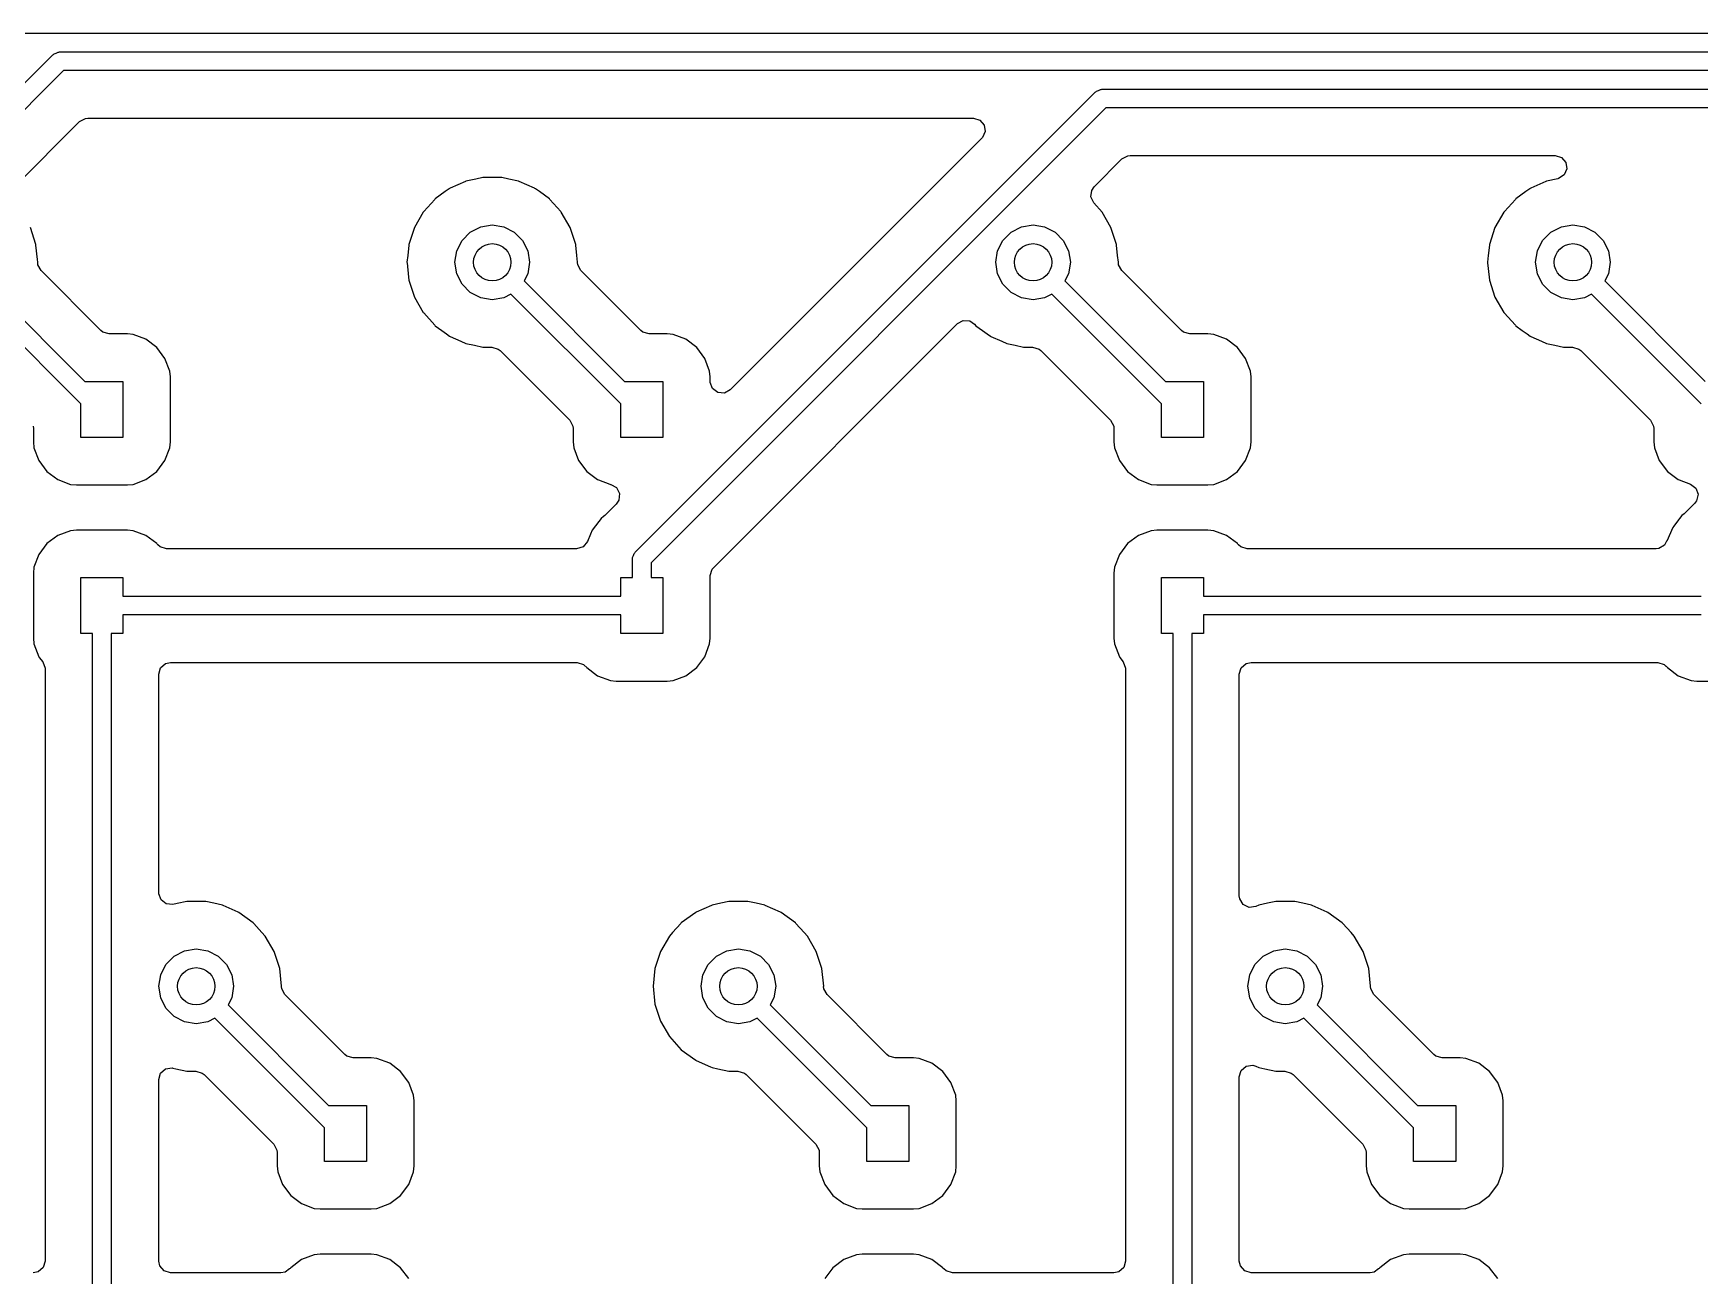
# Model space of a CAD drawing. Extents: x 1.41 to 5.39, y -5.53 to -2.36.
# Drawn here: x 3.071 to 3.773, y -4.542 to -4.019 of the extents above; entities that cross this region are included whole.
import ezdxf

# ---------------------------------------------------------------- set-up
doc = ezdxf.new("R2010")
doc.units = 0
doc.header["$MEASUREMENT"] = 0
doc.layers.add('BLACK', color=7, linetype='CONTINUOUS')

msp = doc.modelspace()

# ---------------------------------------------------------------- linework, layer by layer
at = {"layer": 'BLACK', "linetype": 'CONTINUOUS'}
for p, q in [((4.30575, -4.01866), (2.64422, -4.01866)), ((2.86926, -4.23737), (3.07897, -4.02767)), ((3.07897, -4.02767), (3.07925, -4.02753)), ((3.07925, -4.02753), (3.07944, -4.02727)), ((3.07944, -4.02727), (3.08031, -4.02698)), ((3.08031, -4.02698), (3.08113, -4.02657)), ((3.08113, -4.02657), (3.08145, -4.02662)), ((3.08145, -4.02662), (3.08175, -4.02652)), ((3.08175, -4.02652), (4.31063, -4.02652)), ((3.08338, -4.03439), (2.87598, -4.24179)), ((4.31226, -4.03439), (3.08338, -4.03439)), ((3.32438, -4.23737), (3.51836, -4.0434)), ((3.51836, -4.0434), (3.51864, -4.04326)), ((3.51864, -4.04326), (3.51882, -4.043)), ((3.51882, -4.043), (3.5197, -4.04271)), ((3.5197, -4.04271), (3.52052, -4.0423)), ((3.52052, -4.0423), (3.52084, -4.04235)), ((3.52084, -4.04235), (3.52114, -4.04225)), ((3.52114, -4.04225), (4.31715, -4.04225)), ((3.52277, -4.05012), (3.3311, -4.24179)), ((4.31878, -4.05012), (3.52277, -4.05012)), ((3.06257, -4.08351), (3.09022, -4.05586)), ((3.09022, -4.05586), (3.09267, -4.05452)), ((3.09267, -4.05452), (3.09373, -4.05441)), ((3.09373, -4.05441), (3.46706, -4.05441)), ((3.46706, -4.05441), (3.46974, -4.0552)), ((3.46974, -4.0552), (3.47157, -4.05731)), ((3.47157, -4.05731), (3.47197, -4.06008)), ((3.47056, -4.06288), (3.36451, -4.16893)), ((3.4708, -4.06262), (3.47056, -4.06288)), ((3.47197, -4.06008), (3.4708, -4.06262)), ((3.5179, -4.0833), (3.52961, -4.07159)), ((3.52961, -4.07159), (3.53206, -4.07025)), ((3.53206, -4.07025), (3.53312, -4.07014)), ((3.53312, -4.07014), (3.71224, -4.07014)), ((3.71224, -4.07014), (3.71492, -4.07093)), ((3.71492, -4.07093), (3.71675, -4.07304)), ((3.71675, -4.07304), (3.71715, -4.07581)), ((3.25306, -4.08095), (3.25282, -4.08106)), ((3.25719, -4.08007), (3.25306, -4.08095)), ((3.26016, -4.07944), (3.25719, -4.08007)), ((3.26041, -4.07939), (3.26016, -4.07944)), ((3.26016, -4.07944), (3.26016, -4.07944)), ((3.26793, -4.07939), (3.26041, -4.07939)), ((3.26819, -4.07944), (3.26793, -4.07939)), ((3.27115, -4.08007), (3.26819, -4.07944)), ((3.26819, -4.07944), (3.26819, -4.07944)), ((3.27529, -4.08095), (3.27115, -4.08007)), ((3.27552, -4.08106), (3.27529, -4.08095)), ((3.70857, -4.08095), (3.70833, -4.08106)), ((3.71327, -4.07995), (3.70857, -4.08095)), ((3.71364, -4.07986), (3.71327, -4.07995)), ((3.71599, -4.07835), (3.71364, -4.07986)), ((3.71715, -4.07581), (3.71599, -4.07835)), ((3.24432, -4.08537), (3.24011, -4.08843)), ((3.24598, -4.08416), (3.24432, -4.08537)), ((3.24619, -4.08401), (3.24598, -4.08416)), ((3.24598, -4.08416), (3.24598, -4.08416)), ((3.24643, -4.08391), (3.24619, -4.08401)), ((3.25282, -4.08106), (3.24643, -4.08391)), ((3.24643, -4.08391), (3.24643, -4.08391)), ((3.25282, -4.08106), (3.25282, -4.08106)), ((3.28192, -4.08391), (3.27552, -4.08106)), ((3.27552, -4.08106), (3.27552, -4.08106)), ((3.28216, -4.08401), (3.28192, -4.08391)), ((3.28192, -4.08391), (3.28192, -4.08391)), ((3.28237, -4.08416), (3.28216, -4.08401)), ((3.28402, -4.08537), (3.28237, -4.08416)), ((3.28237, -4.08416), (3.28237, -4.08416)), ((3.28824, -4.08843), (3.28402, -4.08537)), ((3.51651, -4.08761), (3.51686, -4.08484)), ((3.51772, -4.09013), (3.51651, -4.08761)), ((3.51686, -4.08484), (3.5179, -4.0833)), ((3.69983, -4.08537), (3.69562, -4.08843)), ((3.70149, -4.08416), (3.69983, -4.08537)), ((3.7017, -4.08401), (3.70149, -4.08416)), ((3.70149, -4.08416), (3.70149, -4.08416)), ((3.70194, -4.08391), (3.7017, -4.08401)), ((3.70833, -4.08106), (3.70194, -4.08391)), ((3.70194, -4.08391), (3.70194, -4.08391)), ((3.70833, -4.08106), (3.70833, -4.08106)), ((3.23508, -4.09402), (3.23132, -4.10053)), ((3.23532, -4.09375), (3.23508, -4.09402)), ((3.23993, -4.08862), (3.23532, -4.09375)), ((3.24011, -4.08843), (3.23993, -4.08862)), ((3.23993, -4.08862), (3.23993, -4.08862)), ((3.28841, -4.08862), (3.28824, -4.08843)), ((3.29302, -4.09375), (3.28841, -4.08862)), ((3.28841, -4.08862), (3.28841, -4.08862)), ((3.29327, -4.09402), (3.29302, -4.09375)), ((3.29703, -4.10053), (3.29327, -4.09402)), ((3.52122, -4.09402), (3.51772, -4.09013)), ((3.52498, -4.10053), (3.52122, -4.09402)), ((3.69059, -4.09402), (3.68683, -4.10053)), ((3.69083, -4.09375), (3.69059, -4.09402)), ((3.69545, -4.08862), (3.69083, -4.09375)), ((3.69562, -4.08843), (3.69545, -4.08862)), ((3.69545, -4.08862), (3.69545, -4.08862)), ((3.07179, -4.10768), (3.06947, -4.10053)), ((3.23132, -4.10053), (3.22899, -4.10768)), ((3.25492, -4.10242), (3.25931, -4.10018)), ((3.25931, -4.10018), (3.26417, -4.09941)), ((3.26417, -4.09941), (3.26904, -4.10018)), ((3.26904, -4.10018), (3.27343, -4.10242)), ((3.29935, -4.10768), (3.29703, -4.10053)), ((3.48287, -4.10242), (3.48726, -4.10018)), ((3.48726, -4.10018), (3.49213, -4.09941)), ((3.49213, -4.09941), (3.49699, -4.10018)), ((3.49699, -4.10018), (3.50138, -4.10242)), ((3.5273, -4.10768), (3.52498, -4.10053)), ((3.68683, -4.10053), (3.68451, -4.10768)), ((3.71043, -4.10242), (3.71482, -4.10018)), ((3.71482, -4.10018), (3.71969, -4.09941)), ((3.71969, -4.09941), (3.72455, -4.10018)), ((3.72455, -4.10018), (3.72894, -4.10242)), ((3.07182, -4.10794), (3.07179, -4.10768)), ((3.07245, -4.11391), (3.07182, -4.10794)), ((3.07182, -4.10794), (3.07182, -4.10794)), ((3.22897, -4.10794), (3.22851, -4.11229)), ((3.22899, -4.10768), (3.22897, -4.10794)), ((3.22897, -4.10794), (3.22897, -4.10794)), ((3.2492, -4.11029), (3.25143, -4.1059)), ((3.25143, -4.1059), (3.25492, -4.10242)), ((3.27343, -4.10242), (3.27691, -4.1059)), ((3.27691, -4.1059), (3.27915, -4.11029)), ((3.29938, -4.10794), (3.29935, -4.10768)), ((3.29984, -4.11229), (3.29938, -4.10794)), ((3.29938, -4.10794), (3.29938, -4.10794)), ((3.47715, -4.11029), (3.47939, -4.1059)), ((3.47939, -4.1059), (3.48287, -4.10242)), ((3.50138, -4.10242), (3.50487, -4.1059)), ((3.50487, -4.1059), (3.5071, -4.11029)), ((3.52733, -4.10794), (3.5273, -4.10768)), ((3.52779, -4.11229), (3.52733, -4.10794)), ((3.52733, -4.10794), (3.52733, -4.10794)), ((3.68448, -4.10794), (3.68402, -4.11229)), ((3.68451, -4.10768), (3.68448, -4.10794)), ((3.68448, -4.10794), (3.68448, -4.10794)), ((3.70471, -4.11029), (3.70694, -4.1059)), ((3.70694, -4.1059), (3.71043, -4.10242)), ((3.72894, -4.10242), (3.73243, -4.1059)), ((3.73243, -4.1059), (3.73466, -4.11029)), ((3.07258, -4.11516), (3.07245, -4.11391)), ((3.07257, -4.11529), (3.07258, -4.11516)), ((3.07267, -4.11621), (3.07257, -4.11529)), ((3.22851, -4.11229), (3.22821, -4.11516)), ((3.22821, -4.11516), (3.22824, -4.11542)), ((3.22824, -4.11542), (3.22824, -4.11542)), ((3.22824, -4.11542), (3.22886, -4.12139)), ((3.24843, -4.11516), (3.2492, -4.11029)), ((3.2492, -4.12002), (3.24843, -4.11516)), ((3.27915, -4.11029), (3.27992, -4.11516)), ((3.27992, -4.11516), (3.27915, -4.12002)), ((3.30014, -4.11516), (3.29984, -4.11229)), ((3.30012, -4.11529), (3.30014, -4.11516)), ((3.30022, -4.11621), (3.30012, -4.11529)), ((3.47638, -4.11516), (3.47715, -4.11029)), ((3.47715, -4.12002), (3.47638, -4.11516)), ((3.5071, -4.11029), (3.50787, -4.11516)), ((3.50787, -4.11516), (3.5071, -4.12002)), ((3.52809, -4.11516), (3.52779, -4.11229)), ((3.52808, -4.11529), (3.52809, -4.11516)), ((3.52818, -4.11621), (3.52808, -4.11529)), ((3.68402, -4.11229), (3.68372, -4.11516)), ((3.68372, -4.11516), (3.68375, -4.11542)), ((3.68375, -4.11542), (3.68375, -4.11542)), ((3.68375, -4.11542), (3.68438, -4.12139)), ((3.70394, -4.11516), (3.70471, -4.11029)), ((3.70471, -4.12002), (3.70394, -4.11516)), ((3.73466, -4.11029), (3.73543, -4.11516)), ((3.73543, -4.11516), (3.73466, -4.12002)), ((3.05006, -4.12303), (3.09238, -4.16535)), ((3.074, -4.11867), (3.07267, -4.11621)), ((3.09922, -4.14388), (3.074, -4.11867)), ((3.22886, -4.12139), (3.22899, -4.12263)), ((3.22899, -4.12263), (3.23132, -4.12979)), ((3.25143, -4.12441), (3.2492, -4.12002)), ((3.27915, -4.12002), (3.27762, -4.12303)), ((3.27762, -4.12303), (3.31994, -4.16535)), ((3.30156, -4.11867), (3.30022, -4.11621)), ((3.32678, -4.14388), (3.30156, -4.11867)), ((3.47939, -4.12441), (3.47715, -4.12002)), ((3.5071, -4.12002), (3.50557, -4.12303)), ((3.50557, -4.12303), (3.54789, -4.16535)), ((3.52952, -4.11867), (3.52818, -4.11621)), ((3.55473, -4.14388), (3.52952, -4.11867)), ((3.68438, -4.12139), (3.68451, -4.12263)), ((3.68451, -4.12263), (3.68683, -4.12979)), ((3.70694, -4.12441), (3.70471, -4.12002)), ((3.73466, -4.12002), (3.73313, -4.12303)), ((3.73313, -4.12303), (3.77545, -4.16535)), ((3.09075, -4.17486), (3.04449, -4.1286)), ((3.23132, -4.12979), (3.23508, -4.1363)), ((3.25492, -4.1279), (3.25143, -4.12441)), ((3.25931, -4.13013), (3.25492, -4.1279)), ((3.26417, -4.13091), (3.25931, -4.13013)), ((3.26904, -4.13013), (3.26417, -4.13091)), ((3.27205, -4.1286), (3.26904, -4.13013)), ((3.31831, -4.17486), (3.27205, -4.1286)), ((3.48287, -4.1279), (3.47939, -4.12441)), ((3.48726, -4.13013), (3.48287, -4.1279)), ((3.49213, -4.13091), (3.48726, -4.13013)), ((3.49699, -4.13013), (3.49213, -4.13091)), ((3.5, -4.1286), (3.49699, -4.13013)), ((3.54626, -4.17486), (3.5, -4.1286)), ((3.68683, -4.12979), (3.69059, -4.1363)), ((3.71043, -4.1279), (3.70694, -4.12441)), ((3.71482, -4.13013), (3.71043, -4.1279)), ((3.71969, -4.13091), (3.71482, -4.13013)), ((3.72455, -4.13013), (3.71969, -4.13091)), ((3.72756, -4.1286), (3.72455, -4.13013)), ((3.77382, -4.17486), (3.72756, -4.1286)), ((3.23508, -4.1363), (3.23525, -4.13649)), ((3.23525, -4.13649), (3.23525, -4.13649)), ((3.23525, -4.13649), (3.23993, -4.14169)), ((3.69059, -4.1363), (3.69076, -4.13649)), ((3.69076, -4.13649), (3.69076, -4.13649)), ((3.69076, -4.13649), (3.69545, -4.14169)), ((3.10004, -4.14455), (3.09922, -4.14388)), ((3.23993, -4.14169), (3.24011, -4.14188)), ((3.24011, -4.14188), (3.24286, -4.14388)), ((3.24286, -4.14388), (3.24484, -4.14532)), ((3.3276, -4.14455), (3.32678, -4.14388)), ((3.3575, -4.24371), (3.46022, -4.14098)), ((3.46022, -4.14098), (3.46268, -4.13964)), ((3.46268, -4.13964), (3.46546, -4.13984)), ((3.46546, -4.13984), (3.46742, -4.14117)), ((3.46742, -4.14117), (3.46806, -4.14188)), ((3.46806, -4.14188), (3.47081, -4.14388)), ((3.47081, -4.14388), (3.47279, -4.14532)), ((3.55556, -4.14455), (3.55473, -4.14388)), ((3.69545, -4.14169), (3.69562, -4.14188)), ((3.69562, -4.14188), (3.69837, -4.14388)), ((3.69837, -4.14388), (3.70035, -4.14532)), ((3.10273, -4.14533), (3.10004, -4.14455)), ((3.11036, -4.14533), (3.10273, -4.14533)), ((3.11281, -4.1456), (3.11036, -4.14533)), ((3.11818, -4.14761), (3.11281, -4.1456)), ((3.12277, -4.15105), (3.11818, -4.14761)), ((3.12621, -4.15564), (3.12277, -4.15105)), ((3.24484, -4.14532), (3.24619, -4.1463)), ((3.24619, -4.1463), (3.24643, -4.14641)), ((3.24643, -4.14641), (3.24643, -4.14641)), ((3.24643, -4.14641), (3.25097, -4.14843)), ((3.25097, -4.14843), (3.25306, -4.14936)), ((3.25306, -4.14936), (3.25663, -4.15012)), ((3.25663, -4.15012), (3.26016, -4.15087)), ((3.26016, -4.15087), (3.26016, -4.15087)), ((3.26016, -4.15087), (3.26041, -4.15093)), ((3.26041, -4.15093), (3.26401, -4.15093)), ((3.26401, -4.15093), (3.26669, -4.15171)), ((3.33028, -4.14533), (3.3276, -4.14455)), ((3.33792, -4.14533), (3.33028, -4.14533)), ((3.34037, -4.1456), (3.33792, -4.14533)), ((3.34574, -4.14761), (3.34037, -4.1456)), ((3.35033, -4.15105), (3.34574, -4.14761)), ((3.35376, -4.15564), (3.35033, -4.15105)), ((3.47279, -4.14532), (3.47414, -4.1463)), ((3.47414, -4.1463), (3.47438, -4.14641)), ((3.47438, -4.14641), (3.47438, -4.14641)), ((3.47438, -4.14641), (3.47892, -4.14843)), ((3.47892, -4.14843), (3.48101, -4.14936)), ((3.48101, -4.14936), (3.48458, -4.15012)), ((3.48458, -4.15012), (3.48811, -4.15087)), ((3.48811, -4.15087), (3.48811, -4.15087)), ((3.48811, -4.15087), (3.48837, -4.15093)), ((3.48837, -4.15093), (3.49196, -4.15093)), ((3.49196, -4.15093), (3.49464, -4.15171)), ((3.55824, -4.14533), (3.55556, -4.14455)), ((3.56587, -4.14533), (3.55824, -4.14533)), ((3.56832, -4.1456), (3.56587, -4.14533)), ((3.57369, -4.14761), (3.56832, -4.1456)), ((3.57828, -4.15105), (3.57369, -4.14761)), ((3.58172, -4.15564), (3.57828, -4.15105)), ((3.70035, -4.14532), (3.7017, -4.1463)), ((3.7017, -4.1463), (3.70194, -4.14641)), ((3.70194, -4.14641), (3.70194, -4.14641)), ((3.70194, -4.14641), (3.70648, -4.14843)), ((3.70648, -4.14843), (3.70857, -4.14936)), ((3.70857, -4.14936), (3.71214, -4.15012)), ((3.71214, -4.15012), (3.71567, -4.15087)), ((3.71567, -4.15087), (3.71567, -4.15087)), ((3.71567, -4.15087), (3.71593, -4.15093)), ((3.71593, -4.15093), (3.71952, -4.15093)), ((3.71952, -4.15093), (3.7222, -4.15171)), ((3.12822, -4.16101), (3.12621, -4.15564)), ((3.26669, -4.15171), (3.26751, -4.15238)), ((3.26751, -4.15238), (3.29683, -4.1817)), ((3.35578, -4.16101), (3.35376, -4.15564)), ((3.49464, -4.15171), (3.49547, -4.15238)), ((3.49547, -4.15238), (3.52479, -4.1817)), ((3.58373, -4.16101), (3.58172, -4.15564)), ((3.7222, -4.15171), (3.72303, -4.15238)), ((3.72303, -4.15238), (3.75235, -4.1817)), ((3.12848, -4.16346), (3.12822, -4.16101)), ((3.12848, -4.19087), (3.12848, -4.16346)), ((3.35604, -4.16346), (3.35578, -4.16101)), ((3.35604, -4.16542), (3.35604, -4.16346)), ((3.584, -4.16346), (3.58373, -4.16101)), ((3.584, -4.19087), (3.584, -4.16346)), ((3.09238, -4.16535), (3.10846, -4.16535)), ((3.10846, -4.16535), (3.10846, -4.18898)), ((3.31994, -4.16535), (3.33602, -4.16535)), ((3.33602, -4.16535), (3.33602, -4.18898)), ((3.35606, -4.16578), (3.35604, -4.16542)), ((3.35703, -4.1684), (3.35606, -4.16578)), ((3.35927, -4.17007), (3.35703, -4.1684)), ((3.36206, -4.17027), (3.35927, -4.17007)), ((3.36451, -4.16893), (3.36206, -4.17027)), ((3.54789, -4.16535), (3.56398, -4.16535)), ((3.56398, -4.16535), (3.56398, -4.18898)), ((3.09075, -4.18898), (3.09075, -4.17486)), ((3.31831, -4.18898), (3.31831, -4.17486)), ((3.54626, -4.18898), (3.54626, -4.17486)), ((3.07062, -4.18415), (3.07073, -4.18521)), ((3.07073, -4.18521), (3.07073, -4.19087)), ((3.29683, -4.1817), (3.29817, -4.18415)), ((3.29817, -4.18415), (3.29829, -4.18521)), ((3.29829, -4.18521), (3.29829, -4.19087)), ((3.52479, -4.1817), (3.52613, -4.18415)), ((3.52613, -4.18415), (3.52624, -4.18521)), ((3.52624, -4.18521), (3.52624, -4.19087)), ((3.75235, -4.1817), (3.75369, -4.18415)), ((3.75369, -4.18415), (3.7538, -4.18521)), ((3.7538, -4.18521), (3.7538, -4.19087)), ((3.07073, -4.19087), (3.07099, -4.19332)), ((3.07099, -4.19332), (3.07301, -4.19869)), ((3.10846, -4.18898), (3.09075, -4.18898)), ((3.12621, -4.19869), (3.12822, -4.19332)), ((3.12822, -4.19332), (3.12848, -4.19087)), ((3.29829, -4.19087), (3.29855, -4.19332)), ((3.29855, -4.19332), (3.30057, -4.19869)), ((3.33602, -4.18898), (3.31831, -4.18898)), ((3.52624, -4.19087), (3.52651, -4.19332)), ((3.52651, -4.19332), (3.52852, -4.19869)), ((3.56398, -4.18898), (3.54626, -4.18898)), ((3.58172, -4.19869), (3.58373, -4.19332)), ((3.58373, -4.19332), (3.584, -4.19087)), ((3.7538, -4.19087), (3.75407, -4.19332)), ((3.75407, -4.19332), (3.75608, -4.19869)), ((3.07301, -4.19869), (3.07645, -4.20328)), ((3.12277, -4.20328), (3.12621, -4.19869)), ((3.30057, -4.19869), (3.30401, -4.20328)), ((3.52852, -4.19869), (3.53196, -4.20328)), ((3.57828, -4.20328), (3.58172, -4.19869)), ((3.75608, -4.19869), (3.75952, -4.20328)), ((3.07645, -4.20328), (3.08104, -4.20672)), ((3.08104, -4.20672), (3.0864, -4.20873)), ((3.11281, -4.20873), (3.11818, -4.20672)), ((3.11818, -4.20672), (3.12277, -4.20328)), ((3.30401, -4.20328), (3.30859, -4.20672)), ((3.30859, -4.20672), (3.30893, -4.20684)), ((3.30893, -4.20684), (3.31367, -4.20862)), ((3.53196, -4.20328), (3.53655, -4.20672)), ((3.53655, -4.20672), (3.54192, -4.20873)), ((3.56832, -4.20873), (3.57369, -4.20672)), ((3.57369, -4.20672), (3.57828, -4.20328)), ((3.75952, -4.20328), (3.76411, -4.20672)), ((3.76411, -4.20672), (3.76444, -4.20684)), ((3.76444, -4.20684), (3.76922, -4.20863)), ((3.0864, -4.20873), (3.08885, -4.209)), ((3.08885, -4.209), (3.11036, -4.209)), ((3.11036, -4.209), (3.11281, -4.20873)), ((3.31367, -4.20862), (3.31367, -4.20862)), ((3.31367, -4.20862), (3.31396, -4.20873)), ((3.31396, -4.20873), (3.31411, -4.20875)), ((3.31411, -4.20875), (3.31647, -4.21009)), ((3.31647, -4.21009), (3.31776, -4.21257)), ((3.31776, -4.21257), (3.31751, -4.21536)), ((3.54192, -4.20873), (3.54436, -4.209)), ((3.54436, -4.209), (3.56587, -4.209)), ((3.56587, -4.209), (3.56832, -4.20873)), ((3.76922, -4.20863), (3.77146, -4.21031)), ((3.77146, -4.21031), (3.77243, -4.21293)), ((3.77243, -4.21293), (3.77183, -4.21566)), ((3.3164, -4.21704), (3.31157, -4.22188)), ((3.31751, -4.21536), (3.3164, -4.21704)), ((3.76659, -4.22112), (3.76559, -4.22189)), ((3.76708, -4.2207), (3.76659, -4.22112)), ((3.77099, -4.21679), (3.76708, -4.2207)), ((3.77183, -4.21566), (3.77099, -4.21679)), ((3.0864, -4.22828), (3.08104, -4.23029)), ((3.08885, -4.22801), (3.0864, -4.22828)), ((3.11036, -4.22801), (3.08885, -4.22801)), ((3.11281, -4.22828), (3.11036, -4.22801)), ((3.11818, -4.23029), (3.11281, -4.22828)), ((3.30624, -4.22808), (3.30553, -4.22978)), ((3.30912, -4.22433), (3.30624, -4.22808)), ((3.31008, -4.22307), (3.30912, -4.22433)), ((3.30912, -4.22433), (3.30912, -4.22433)), ((3.31108, -4.22231), (3.31008, -4.22307)), ((3.31157, -4.22188), (3.31108, -4.22231)), ((3.54192, -4.22828), (3.53655, -4.23029)), ((3.54436, -4.22801), (3.54192, -4.22828)), ((3.56587, -4.22801), (3.54436, -4.22801)), ((3.56832, -4.22828), (3.56587, -4.22801)), ((3.57369, -4.23029), (3.56832, -4.22828)), ((3.76175, -4.22689), (3.75934, -4.23272)), ((3.76221, -4.22629), (3.76175, -4.22689)), ((3.76421, -4.22369), (3.76221, -4.22629)), ((3.76463, -4.22315), (3.76421, -4.22369)), ((3.76559, -4.22189), (3.76463, -4.22315)), ((3.76463, -4.22315), (3.76463, -4.22315)), ((3.07645, -4.23373), (3.07301, -4.23832)), ((3.08104, -4.23029), (3.07645, -4.23373)), ((3.12277, -4.23373), (3.11818, -4.23029)), ((3.12298, -4.23401), (3.12277, -4.23373)), ((3.12323, -4.23426), (3.12298, -4.23401)), ((3.12325, -4.23424), (3.12323, -4.23426)), ((3.12418, -4.2351), (3.12325, -4.23424)), ((3.12686, -4.23589), (3.12418, -4.2351)), ((3.30252, -4.235), (3.29969, -4.23589)), ((3.30427, -4.23282), (3.30252, -4.235)), ((3.30553, -4.22978), (3.30427, -4.23282)), ((3.53196, -4.23373), (3.52852, -4.23832)), ((3.53655, -4.23029), (3.53196, -4.23373)), ((3.57828, -4.23373), (3.57369, -4.23029)), ((3.57849, -4.23401), (3.57828, -4.23373)), ((3.57874, -4.23426), (3.57849, -4.23401)), ((3.57877, -4.23424), (3.57874, -4.23426)), ((3.57969, -4.2351), (3.57877, -4.23424)), ((3.58238, -4.23589), (3.57969, -4.2351)), ((3.7583, -4.23437), (3.75587, -4.23575)), ((3.7592, -4.23266), (3.7583, -4.23437)), ((3.75934, -4.23272), (3.7592, -4.23266)), ((3.07301, -4.23832), (3.07099, -4.24369)), ((3.20963, -4.23589), (3.12686, -4.23589)), ((3.29969, -4.23589), (3.20963, -4.23589)), ((3.32323, -4.24016), (3.32333, -4.23986)), ((3.32323, -4.24803), (3.32323, -4.24016)), ((3.32328, -4.23954), (3.3237, -4.23872)), ((3.32333, -4.23986), (3.32328, -4.23954)), ((3.3237, -4.23872), (3.32398, -4.23784)), ((3.32398, -4.23784), (3.32424, -4.23766)), ((3.32424, -4.23766), (3.32438, -4.23737)), ((3.3311, -4.24179), (3.3311, -4.24803)), ((3.52852, -4.23832), (3.52651, -4.24369)), ((3.75473, -4.23589), (3.58238, -4.23589)), ((3.75587, -4.23575), (3.75473, -4.23589)), ((3.07099, -4.24369), (3.07073, -4.24614)), ((3.07073, -4.24614), (3.07073, -4.27355)), ((3.09075, -4.27165), (3.09075, -4.24803)), ((3.09075, -4.24803), (3.10846, -4.24803)), ((3.10846, -4.24803), (3.10846, -4.25591)), ((3.31831, -4.25591), (3.31831, -4.24803)), ((3.31831, -4.24803), (3.32323, -4.24803)), ((3.3311, -4.24803), (3.33602, -4.24803)), ((3.33602, -4.24803), (3.33602, -4.27165)), ((3.35604, -4.24721), (3.35683, -4.24453)), ((3.35604, -4.27355), (3.35604, -4.24721)), ((3.35683, -4.24453), (3.3575, -4.24371)), ((3.52651, -4.24369), (3.52624, -4.24614)), ((3.52624, -4.24614), (3.52624, -4.27355)), ((3.54626, -4.27165), (3.54626, -4.24803)), ((3.54626, -4.24803), (3.56398, -4.24803)), ((3.56398, -4.24803), (3.56398, -4.25591)), ((3.10846, -4.25591), (3.31831, -4.25591)), ((3.56398, -4.25591), (3.77382, -4.25591)), ((3.31831, -4.26378), (3.10846, -4.26378)), ((3.10846, -4.26378), (3.10846, -4.27165)), ((3.31831, -4.27165), (3.31831, -4.26378)), ((3.77382, -4.26378), (3.56398, -4.26378)), ((3.56398, -4.26378), (3.56398, -4.27165)), ((3.07073, -4.27355), (3.07099, -4.276)), ((3.07099, -4.276), (3.07301, -4.28137)), ((3.09567, -4.27165), (3.09075, -4.27165)), ((3.09567, -4.56102), (3.09567, -4.27165)), ((3.10846, -4.27165), (3.10354, -4.27165)), ((3.10354, -4.27165), (3.10354, -4.56102)), ((3.33602, -4.27165), (3.31831, -4.27165)), ((3.35376, -4.28137), (3.35578, -4.276)), ((3.35578, -4.276), (3.35604, -4.27355)), ((3.52624, -4.27355), (3.52651, -4.276)), ((3.52651, -4.276), (3.52852, -4.28137)), ((3.55118, -4.27165), (3.54626, -4.27165)), ((3.55118, -4.56102), (3.55118, -4.27165)), ((3.56398, -4.27165), (3.55906, -4.27165)), ((3.55906, -4.27165), (3.55906, -4.56102)), ((3.07301, -4.28137), (3.07322, -4.28165)), ((3.07322, -4.28165), (3.07322, -4.28165)), ((3.07322, -4.28165), (3.07466, -4.28357)), ((3.07466, -4.28357), (3.07564, -4.28619)), ((3.12435, -4.28608), (3.12646, -4.28425)), ((3.12646, -4.28425), (3.12852, -4.2838)), ((3.12852, -4.2838), (3.2357, -4.2838)), ((3.2357, -4.2838), (3.29991, -4.2838)), ((3.29991, -4.2838), (3.30259, -4.28459)), ((3.30259, -4.28459), (3.30352, -4.28545)), ((3.35033, -4.28596), (3.35376, -4.28137)), ((3.52852, -4.28137), (3.52873, -4.28165)), ((3.52873, -4.28165), (3.52873, -4.28165)), ((3.52873, -4.28165), (3.53017, -4.28357)), ((3.53017, -4.28357), (3.53115, -4.28619)), ((3.57986, -4.28608), (3.58197, -4.28425)), ((3.58197, -4.28425), (3.58404, -4.2838)), ((3.58404, -4.2838), (3.75542, -4.2838)), ((3.75542, -4.2838), (3.7581, -4.28459)), ((3.7581, -4.28459), (3.75903, -4.28545)), ((3.07564, -4.28619), (3.07565, -4.28654)), ((3.07565, -4.28654), (3.07565, -4.53604)), ((3.12356, -4.28876), (3.12435, -4.28608)), ((3.12356, -4.38094), (3.12356, -4.28876)), ((3.30352, -4.28545), (3.30354, -4.28542)), ((3.30354, -4.28542), (3.30379, -4.28567)), ((3.30379, -4.28567), (3.30401, -4.28596)), ((3.30401, -4.28596), (3.30859, -4.28939)), ((3.30859, -4.28939), (3.31396, -4.29141)), ((3.31396, -4.29141), (3.31641, -4.29167)), ((3.31641, -4.29167), (3.33792, -4.29167)), ((3.33792, -4.29167), (3.34037, -4.29141)), ((3.34037, -4.29141), (3.34574, -4.28939)), ((3.34574, -4.28939), (3.35033, -4.28596)), ((3.53115, -4.28619), (3.53116, -4.28654)), ((3.53116, -4.28654), (3.53116, -4.53604)), ((3.57907, -4.28876), (3.57986, -4.28608)), ((3.57907, -4.3821), (3.57907, -4.28876)), ((3.75903, -4.28545), (3.75906, -4.28542)), ((3.75906, -4.28542), (3.75931, -4.28567)), ((3.75931, -4.28567), (3.75952, -4.28596)), ((3.75952, -4.28596), (3.76411, -4.28939)), ((3.76411, -4.28939), (3.76948, -4.29141)), ((3.76948, -4.29141), (3.77192, -4.29167)), ((3.77192, -4.29167), (3.79343, -4.29167)), ((3.12357, -4.38127), (3.12356, -4.38094)), ((3.12454, -4.3839), (3.12357, -4.38127)), ((3.57926, -4.38345), (3.57907, -4.3821)), ((3.12677, -4.38558), (3.12454, -4.3839)), ((3.12955, -4.3858), (3.12677, -4.38558)), ((3.13135, -4.38541), (3.12955, -4.3858)), ((3.13536, -4.38456), (3.13135, -4.38541)), ((3.13561, -4.38451), (3.13536, -4.38456)), ((3.13536, -4.38456), (3.13536, -4.38456)), ((3.14313, -4.38451), (3.13561, -4.38451)), ((3.14338, -4.38456), (3.14313, -4.38451)), ((3.14681, -4.38529), (3.14338, -4.38456)), ((3.14338, -4.38456), (3.14338, -4.38456)), ((3.15048, -4.38607), (3.14681, -4.38529)), ((3.15072, -4.38618), (3.15048, -4.38607)), ((3.15712, -4.38902), (3.15072, -4.38618)), ((3.15072, -4.38618), (3.15072, -4.38618)), ((3.15735, -4.38913), (3.15712, -4.38902)), ((3.15712, -4.38902), (3.15712, -4.38902)), ((3.16344, -4.39355), (3.15735, -4.38913)), ((3.34993, -4.38913), (3.34385, -4.39355)), ((3.35017, -4.38902), (3.34993, -4.38913)), ((3.35656, -4.38618), (3.35017, -4.38902)), ((3.35017, -4.38902), (3.35017, -4.38902)), ((3.3568, -4.38607), (3.35656, -4.38618)), ((3.35656, -4.38618), (3.35656, -4.38618)), ((3.36048, -4.38529), (3.3568, -4.38607)), ((3.3639, -4.38456), (3.36048, -4.38529)), ((3.36415, -4.38451), (3.3639, -4.38456)), ((3.3639, -4.38456), (3.3639, -4.38456)), ((3.37167, -4.38451), (3.36415, -4.38451)), ((3.37193, -4.38456), (3.37167, -4.38451)), ((3.37535, -4.38529), (3.37193, -4.38456)), ((3.37193, -4.38456), (3.37193, -4.38456)), ((3.37903, -4.38607), (3.37535, -4.38529)), ((3.37926, -4.38618), (3.37903, -4.38607)), ((3.38566, -4.38902), (3.37926, -4.38618)), ((3.37926, -4.38618), (3.37926, -4.38618)), ((3.3859, -4.38913), (3.38566, -4.38902)), ((3.38566, -4.38902), (3.38566, -4.38902)), ((3.39198, -4.39355), (3.3859, -4.38913)), ((3.58075, -4.38582), (3.57926, -4.38345)), ((3.58328, -4.387), (3.58075, -4.38582)), ((3.58605, -4.38663), (3.58328, -4.387)), ((3.58731, -4.38607), (3.58605, -4.38663)), ((3.59099, -4.38529), (3.58731, -4.38607)), ((3.59441, -4.38456), (3.59099, -4.38529)), ((3.59467, -4.38451), (3.59441, -4.38456)), ((3.59441, -4.38456), (3.59441, -4.38456)), ((3.60218, -4.38451), (3.59467, -4.38451)), ((3.60244, -4.38456), (3.60218, -4.38451)), ((3.60586, -4.38529), (3.60244, -4.38456)), ((3.60244, -4.38456), (3.60244, -4.38456)), ((3.60954, -4.38607), (3.60586, -4.38529)), ((3.60978, -4.38618), (3.60954, -4.38607)), ((3.61617, -4.38902), (3.60978, -4.38618)), ((3.60978, -4.38618), (3.60978, -4.38618)), ((3.61641, -4.38913), (3.61617, -4.38902)), ((3.61617, -4.38902), (3.61617, -4.38902)), ((3.62249, -4.39355), (3.61641, -4.38913)), ((3.16361, -4.39374), (3.16344, -4.39355)), ((3.16709, -4.39761), (3.16361, -4.39374)), ((3.16361, -4.39374), (3.16361, -4.39374)), ((3.34367, -4.39374), (3.34019, -4.39761)), ((3.34385, -4.39355), (3.34367, -4.39374)), ((3.34367, -4.39374), (3.34367, -4.39374)), ((3.39215, -4.39374), (3.39198, -4.39355)), ((3.39564, -4.39761), (3.39215, -4.39374)), ((3.39215, -4.39374), (3.39215, -4.39374)), ((3.62266, -4.39374), (3.62249, -4.39355)), ((3.62615, -4.39761), (3.62266, -4.39374)), ((3.62266, -4.39374), (3.62266, -4.39374)), ((3.16847, -4.39914), (3.16709, -4.39761)), ((3.17223, -4.40565), (3.16847, -4.39914)), ((3.33882, -4.39914), (3.33506, -4.40565)), ((3.34019, -4.39761), (3.33882, -4.39914)), ((3.39701, -4.39914), (3.39564, -4.39761)), ((3.40077, -4.40565), (3.39701, -4.39914)), ((3.62752, -4.39914), (3.62615, -4.39761)), ((3.63128, -4.40565), (3.62752, -4.39914)), ((3.12439, -4.41541), (3.12663, -4.41102)), ((3.12663, -4.41102), (3.13011, -4.40754)), ((3.13011, -4.40754), (3.1345, -4.4053)), ((3.1345, -4.4053), (3.13937, -4.40453)), ((3.13937, -4.40453), (3.14424, -4.4053)), ((3.14424, -4.4053), (3.14863, -4.40754)), ((3.14863, -4.40754), (3.15211, -4.41102)), ((3.15211, -4.41102), (3.15435, -4.41541)), ((3.17455, -4.4128), (3.17223, -4.40565)), ((3.33506, -4.40565), (3.33273, -4.4128)), ((3.35294, -4.41541), (3.35517, -4.41102)), ((3.35517, -4.41102), (3.35866, -4.40754)), ((3.35866, -4.40754), (3.36305, -4.4053)), ((3.36305, -4.4053), (3.36791, -4.40453)), ((3.36791, -4.40453), (3.37278, -4.4053)), ((3.37278, -4.4053), (3.37717, -4.40754)), ((3.37717, -4.40754), (3.38065, -4.41102)), ((3.38065, -4.41102), (3.38289, -4.41541)), ((3.40309, -4.4128), (3.40077, -4.40565)), ((3.58345, -4.41541), (3.58568, -4.41102)), ((3.58568, -4.41102), (3.58917, -4.40754)), ((3.58917, -4.40754), (3.59356, -4.4053)), ((3.59356, -4.4053), (3.59843, -4.40453)), ((3.59843, -4.40453), (3.60329, -4.4053)), ((3.60329, -4.4053), (3.60768, -4.40754)), ((3.60768, -4.40754), (3.61117, -4.41102)), ((3.61117, -4.41102), (3.6134, -4.41541)), ((3.6336, -4.4128), (3.63128, -4.40565)), ((3.12362, -4.42028), (3.12439, -4.41541)), ((3.15435, -4.41541), (3.15512, -4.42028)), ((3.17533, -4.42028), (3.17455, -4.4128)), ((3.33273, -4.4128), (3.33195, -4.42028)), ((3.35217, -4.42028), (3.35294, -4.41541)), ((3.38289, -4.41541), (3.38366, -4.42028)), ((3.40388, -4.42028), (3.40309, -4.4128)), ((3.58268, -4.42028), (3.58345, -4.41541)), ((3.6134, -4.41541), (3.61417, -4.42028)), ((3.63439, -4.42028), (3.6336, -4.4128)), ((3.12439, -4.42514), (3.12362, -4.42028)), ((3.12663, -4.42953), (3.12439, -4.42514)), ((3.15435, -4.42514), (3.15281, -4.42815)), ((3.15512, -4.42028), (3.15435, -4.42514)), ((3.17532, -4.4204), (3.17533, -4.42028)), ((3.17542, -4.42133), (3.17532, -4.4204)), ((3.17676, -4.42379), (3.17542, -4.42133)), ((3.20197, -4.449), (3.17676, -4.42379)), ((3.33195, -4.42028), (3.33273, -4.42775)), ((3.35294, -4.42514), (3.35217, -4.42028)), ((3.35517, -4.42953), (3.35294, -4.42514)), ((3.38289, -4.42514), (3.38136, -4.42815)), ((3.38366, -4.42028), (3.38289, -4.42514)), ((3.40386, -4.4204), (3.40388, -4.42028)), ((3.40396, -4.42133), (3.40386, -4.4204)), ((3.4053, -4.42379), (3.40396, -4.42133)), ((3.43052, -4.449), (3.4053, -4.42379)), ((3.58345, -4.42514), (3.58268, -4.42028)), ((3.58568, -4.42953), (3.58345, -4.42514)), ((3.6134, -4.42514), (3.61187, -4.42815)), ((3.61417, -4.42028), (3.6134, -4.42514)), ((3.63438, -4.4204), (3.63439, -4.42028)), ((3.63448, -4.42133), (3.63438, -4.4204)), ((3.63582, -4.42379), (3.63448, -4.42133)), ((3.66103, -4.449), (3.63582, -4.42379)), ((3.13011, -4.43302), (3.12663, -4.42953)), ((3.15281, -4.42815), (3.19513, -4.47047)), ((3.33273, -4.42775), (3.33506, -4.4349)), ((3.35866, -4.43302), (3.35517, -4.42953)), ((3.38136, -4.42815), (3.42368, -4.47047)), ((3.58917, -4.43302), (3.58568, -4.42953)), ((3.61187, -4.42815), (3.65419, -4.47047)), ((3.1345, -4.43525), (3.13011, -4.43302)), ((3.13937, -4.43602), (3.1345, -4.43525)), ((3.14424, -4.43525), (3.13937, -4.43602)), ((3.14725, -4.43372), (3.14424, -4.43525)), ((3.1935, -4.47998), (3.14725, -4.43372)), ((3.33506, -4.4349), (3.33882, -4.44142)), ((3.36305, -4.43525), (3.35866, -4.43302)), ((3.36791, -4.43602), (3.36305, -4.43525)), ((3.37278, -4.43525), (3.36791, -4.43602)), ((3.37579, -4.43372), (3.37278, -4.43525)), ((3.42205, -4.47998), (3.37579, -4.43372)), ((3.59356, -4.43525), (3.58917, -4.43302)), ((3.59843, -4.43602), (3.59356, -4.43525)), ((3.60329, -4.43525), (3.59843, -4.43602)), ((3.6063, -4.43372), (3.60329, -4.43525)), ((3.65256, -4.47998), (3.6063, -4.43372)), ((3.33882, -4.44142), (3.34385, -4.447)), ((3.2028, -4.44967), (3.20197, -4.449)), ((3.20548, -4.45045), (3.2028, -4.44967)), ((3.21312, -4.45045), (3.20548, -4.45045)), ((3.21556, -4.45072), (3.21312, -4.45045)), ((3.22093, -4.45273), (3.21556, -4.45072)), ((3.22552, -4.45617), (3.22093, -4.45273)), ((3.34385, -4.447), (3.34993, -4.45142)), ((3.34993, -4.45142), (3.35017, -4.45153)), ((3.35017, -4.45153), (3.35017, -4.45153)), ((3.35017, -4.45153), (3.35615, -4.45419)), ((3.43134, -4.44967), (3.43052, -4.449)), ((3.43403, -4.45045), (3.43134, -4.44967)), ((3.44166, -4.45045), (3.43403, -4.45045)), ((3.44411, -4.45072), (3.44166, -4.45045)), ((3.44948, -4.45273), (3.44411, -4.45072)), ((3.45407, -4.45617), (3.44948, -4.45273)), ((3.66186, -4.44967), (3.66103, -4.449)), ((3.66454, -4.45045), (3.66186, -4.44967)), ((3.67217, -4.45045), (3.66454, -4.45045)), ((3.67462, -4.45072), (3.67217, -4.45045)), ((3.67999, -4.45273), (3.67462, -4.45072)), ((3.68458, -4.45617), (3.67999, -4.45273)), ((3.12356, -4.45961), (3.12435, -4.45693)), ((3.12356, -4.53604), (3.12356, -4.45961)), ((3.12435, -4.45693), (3.12646, -4.4551)), ((3.12646, -4.4551), (3.12923, -4.4547)), ((3.12923, -4.4547), (3.12955, -4.45476)), ((3.12955, -4.45476), (3.13076, -4.45501)), ((3.13076, -4.45501), (3.13536, -4.45599)), ((3.13536, -4.45599), (3.13536, -4.45599)), ((3.13536, -4.45599), (3.13561, -4.45604)), ((3.13561, -4.45604), (3.1392, -4.45604)), ((3.1392, -4.45604), (3.14189, -4.45683)), ((3.14189, -4.45683), (3.14271, -4.4575)), ((3.14271, -4.4575), (3.17203, -4.48682)), ((3.22896, -4.46076), (3.22552, -4.45617)), ((3.35615, -4.45419), (3.3568, -4.45448)), ((3.3568, -4.45448), (3.3593, -4.45501)), ((3.3593, -4.45501), (3.3639, -4.45599)), ((3.3639, -4.45599), (3.3639, -4.45599)), ((3.3639, -4.45599), (3.36415, -4.45604)), ((3.36415, -4.45604), (3.36775, -4.45604)), ((3.36775, -4.45604), (3.37043, -4.45683)), ((3.37043, -4.45683), (3.37125, -4.4575)), ((3.37125, -4.4575), (3.40057, -4.48682)), ((3.4575, -4.46076), (3.45407, -4.45617)), ((3.57907, -4.45845), (3.57986, -4.45577)), ((3.57907, -4.53604), (3.57907, -4.45845)), ((3.57986, -4.45577), (3.58197, -4.45394)), ((3.58197, -4.45394), (3.58474, -4.45354)), ((3.58474, -4.45354), (3.58605, -4.45392)), ((3.58605, -4.45392), (3.58731, -4.45448)), ((3.58731, -4.45448), (3.58982, -4.45501)), ((3.58982, -4.45501), (3.59441, -4.45599)), ((3.59441, -4.45599), (3.59441, -4.45599)), ((3.59441, -4.45599), (3.59467, -4.45604)), ((3.59467, -4.45604), (3.59826, -4.45604)), ((3.59826, -4.45604), (3.60094, -4.45683)), ((3.60094, -4.45683), (3.60177, -4.4575)), ((3.60177, -4.4575), (3.63109, -4.48682)), ((3.68802, -4.46076), (3.68458, -4.45617)), ((3.23097, -4.46613), (3.22896, -4.46076)), ((3.23124, -4.46858), (3.23097, -4.46613)), ((3.45952, -4.46613), (3.4575, -4.46076)), ((3.45978, -4.46858), (3.45952, -4.46613)), ((3.69003, -4.46613), (3.68802, -4.46076)), ((3.6903, -4.46858), (3.69003, -4.46613)), ((3.19513, -4.47047), (3.21122, -4.47047)), ((3.21122, -4.47047), (3.21122, -4.49409)), ((3.23124, -4.49599), (3.23124, -4.46858)), ((3.42368, -4.47047), (3.43976, -4.47047)), ((3.43976, -4.47047), (3.43976, -4.49409)), ((3.45978, -4.49599), (3.45978, -4.46858)), ((3.65419, -4.47047), (3.67028, -4.47047)), ((3.67028, -4.47047), (3.67028, -4.49409)), ((3.6903, -4.49599), (3.6903, -4.46858)), ((3.1935, -4.49409), (3.1935, -4.47998)), ((3.42205, -4.49409), (3.42205, -4.47998)), ((3.65256, -4.49409), (3.65256, -4.47998)), ((3.17203, -4.48682), (3.17337, -4.48927)), ((3.40057, -4.48682), (3.40191, -4.48927)), ((3.63109, -4.48682), (3.63243, -4.48927)), ((3.17337, -4.48927), (3.17348, -4.49032)), ((3.17348, -4.49032), (3.17348, -4.49599)), ((3.21122, -4.49409), (3.1935, -4.49409)), ((3.40191, -4.48927), (3.40203, -4.49032)), ((3.40203, -4.49032), (3.40203, -4.49599)), ((3.43976, -4.49409), (3.42205, -4.49409)), ((3.63243, -4.48927), (3.63254, -4.49032)), ((3.63254, -4.49032), (3.63254, -4.49599)), ((3.67028, -4.49409), (3.65256, -4.49409)), ((3.17348, -4.49599), (3.17375, -4.49844)), ((3.17375, -4.49844), (3.17576, -4.50381)), ((3.22896, -4.50381), (3.23097, -4.49844)), ((3.23097, -4.49844), (3.23124, -4.49599)), ((3.40203, -4.49599), (3.40229, -4.49844)), ((3.40229, -4.49844), (3.40431, -4.50381)), ((3.4575, -4.50381), (3.45952, -4.49844)), ((3.45952, -4.49844), (3.45978, -4.49599)), ((3.63254, -4.49599), (3.63281, -4.49844)), ((3.63281, -4.49844), (3.63482, -4.50381)), ((3.68802, -4.50381), (3.69003, -4.49844)), ((3.69003, -4.49844), (3.6903, -4.49599)), ((3.17576, -4.50381), (3.1792, -4.5084)), ((3.1792, -4.5084), (3.18379, -4.51184)), ((3.22093, -4.51184), (3.22552, -4.5084)), ((3.22552, -4.5084), (3.22896, -4.50381)), ((3.40431, -4.50381), (3.40775, -4.5084)), ((3.40775, -4.5084), (3.41233, -4.51184)), ((3.44948, -4.51184), (3.45407, -4.5084)), ((3.45407, -4.5084), (3.4575, -4.50381)), ((3.63482, -4.50381), (3.63826, -4.5084)), ((3.63826, -4.5084), (3.64285, -4.51184)), ((3.67999, -4.51184), (3.68458, -4.5084)), ((3.68458, -4.5084), (3.68802, -4.50381)), ((3.18379, -4.51184), (3.18916, -4.51385)), ((3.18916, -4.51385), (3.19161, -4.51411)), ((3.19161, -4.51411), (3.21312, -4.51411)), ((3.21312, -4.51411), (3.21556, -4.51385)), ((3.21556, -4.51385), (3.22093, -4.51184)), ((3.41233, -4.51184), (3.4177, -4.51385)), ((3.4177, -4.51385), (3.42015, -4.51411)), ((3.42015, -4.51411), (3.44166, -4.51411)), ((3.44166, -4.51411), (3.44411, -4.51385)), ((3.44411, -4.51385), (3.44948, -4.51184)), ((3.64285, -4.51184), (3.64822, -4.51385)), ((3.64822, -4.51385), (3.65066, -4.51411)), ((3.65066, -4.51411), (3.67217, -4.51411)), ((3.67217, -4.51411), (3.67462, -4.51385)), ((3.67462, -4.51385), (3.67999, -4.51184)), ((3.07565, -4.53604), (3.07486, -4.53873)), ((3.12401, -4.5381), (3.12356, -4.53604)), ((3.18379, -4.53541), (3.1792, -4.53885)), ((3.18916, -4.5334), (3.18379, -4.53541)), ((3.19161, -4.53313), (3.18916, -4.5334)), ((3.21312, -4.53313), (3.19161, -4.53313)), ((3.21556, -4.5334), (3.21312, -4.53313)), ((3.22093, -4.53541), (3.21556, -4.5334)), ((3.22552, -4.53885), (3.22093, -4.53541)), ((3.41233, -4.53541), (3.40775, -4.53885)), ((3.4177, -4.5334), (3.41233, -4.53541)), ((3.42015, -4.53313), (3.4177, -4.5334)), ((3.44166, -4.53313), (3.42015, -4.53313)), ((3.44411, -4.5334), (3.44166, -4.53313)), ((3.44948, -4.53541), (3.44411, -4.5334)), ((3.45407, -4.53885), (3.44948, -4.53541)), ((3.53116, -4.53604), (3.53037, -4.53873)), ((3.57952, -4.5381), (3.57907, -4.53604)), ((3.64285, -4.53541), (3.63826, -4.53885)), ((3.64822, -4.5334), (3.64285, -4.53541)), ((3.65066, -4.53313), (3.64822, -4.5334)), ((3.67217, -4.53313), (3.65066, -4.53313)), ((3.67462, -4.5334), (3.67217, -4.53313)), ((3.67999, -4.53541), (3.67462, -4.5334)), ((3.68458, -4.53885), (3.67999, -4.53541)), ((3.07275, -4.54056), (3.07069, -4.541)), ((3.07486, -4.53873), (3.07275, -4.54056)), ((3.12584, -4.54022), (3.12401, -4.5381)), ((3.12852, -4.541), (3.12584, -4.54022)), ((3.17511, -4.541), (3.12852, -4.541)), ((3.17684, -4.54069), (3.17511, -4.541)), ((3.17868, -4.53932), (3.17684, -4.54069)), ((3.17874, -4.53938), (3.17868, -4.53932)), ((3.17899, -4.53913), (3.17874, -4.53938)), ((3.1792, -4.53885), (3.17899, -4.53913)), ((3.22896, -4.54344), (3.22552, -4.53885)), ((3.40775, -4.53885), (3.40431, -4.54344)), ((3.45428, -4.53913), (3.45407, -4.53885)), ((3.45453, -4.53938), (3.45428, -4.53913)), ((3.45455, -4.53935), (3.45453, -4.53938)), ((3.45548, -4.54022), (3.45455, -4.53935)), ((3.45816, -4.541), (3.45548, -4.54022)), ((3.5262, -4.541), (3.45816, -4.541)), ((3.52826, -4.54056), (3.5262, -4.541)), ((3.53037, -4.53873), (3.52826, -4.54056)), ((3.58135, -4.54022), (3.57952, -4.5381)), ((3.58404, -4.541), (3.58135, -4.54022)), ((3.63416, -4.541), (3.58404, -4.541)), ((3.63589, -4.54069), (3.63416, -4.541)), ((3.63773, -4.53932), (3.63589, -4.54069)), ((3.6378, -4.53938), (3.63773, -4.53932)), ((3.63805, -4.53913), (3.6378, -4.53938)), ((3.63826, -4.53885), (3.63805, -4.53913)), ((3.68802, -4.54344), (3.68458, -4.53885))]:
    msp.add_line(p, q, dxfattribs=at)
at = {"layer": 'BLACK'}
for centre in [(3.26417, -4.11516), (3.49213, -4.11516), (3.71969, -4.11516), (3.13937, -4.42028), (3.36791, -4.42028), (3.59843, -4.42028)]:
    msp.add_circle(centre, 0.00787, dxfattribs=at)

doc.saveas('drawing.dxf')
